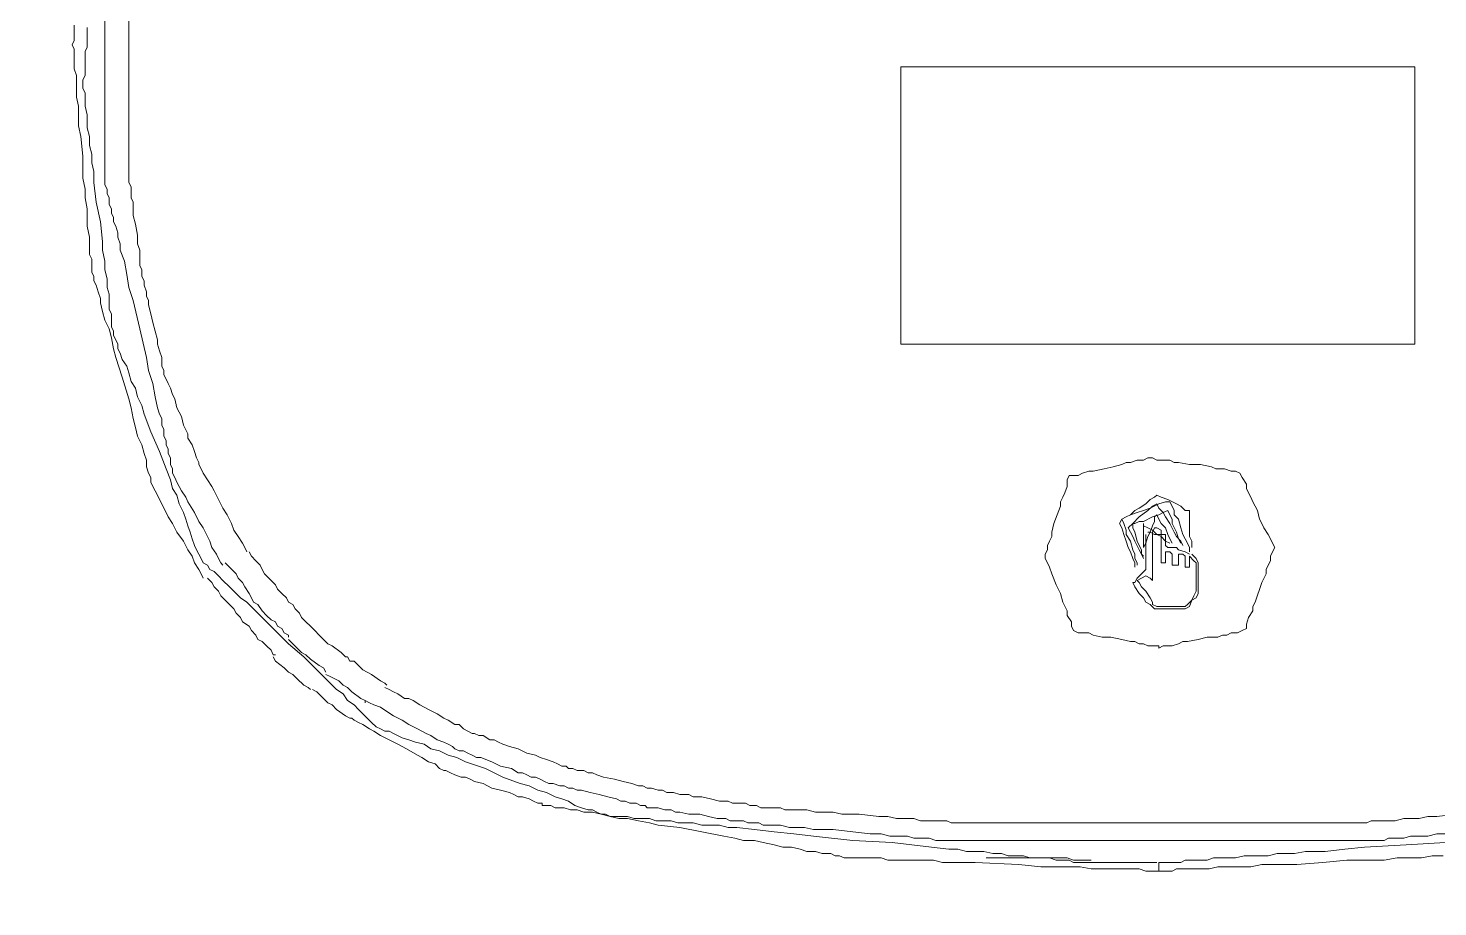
# Model space of a CAD drawing. Header units: millimetres. Extents: x 2497.4 to 2515.8, y 479.1 to 489.2.
# Drawn here: x 2504.7526 to 2504.838, y 482.2309 to 482.2842 of the extents above; entities that cross this region are included whole.
import ezdxf

# ---------------------------------------------------------------- set-up
doc = ezdxf.new("R2010")
doc.units = ezdxf.units.MM

# ---------------------------------------------------------------- blocks, each defined once
blk = doc.blocks.new('G$C8D530D04')
blk.add_wipeout([(0.000265, 0), (0, -0.395519), (0.579735, -0.395784), (0.58, 0.038463), (-0.000133, 0.038454), (0, 0.000662)])
at = {"color": 1, "lineweight": 9}
for points in [[(0.229055, -0.287288), (0.228924, -0.287024), (0.228924, -0.286759), (0.228791, -0.286494), (0.228657, -0.286096), (0.228657, -0.285697), (0.228526, -0.285299), (0.228392, -0.284769), (0.228127, -0.284237), (0.227994, -0.283708), (0.227863, -0.283178), (0.227729, -0.282515), (0.227596, -0.281983), (0.2272, -0.280657), (0.226801, -0.279464), (0.226668, -0.278934), (0.226536, -0.278271), (0.226403, -0.277739), (0.226138, -0.277207), (0.226007, -0.276678), (0.225873, -0.276148), (0.225873, -0.275883), (0.22574, -0.275485), (0.225608, -0.275087), (0.225475, -0.274822), (0.225475, -0.274557), (0.225341, -0.27429), (0.225341, -0.274025), (0.225341, -0.27376), (0.225341, -0.273496), (0.22521, -0.273228), (0.22521, -0.272964), (0.22521, -0.272699), (0.22521, -0.272434), (0.22521, -0.272169), (0.225076, -0.271506), (0.225076, -0.270974), (0.225076, -0.270445), (0.224945, -0.269781), (0.224945, -0.26925), (0.224812, -0.268586), (0.224812, -0.267262), (0.224678, -0.266067), (0.224547, -0.265404), (0.224547, -0.264875), (0.224547, -0.264211), (0.224413, -0.263679), (0.224413, -0.26315), (0.224413, -0.262618), (0.224413, -0.262353), (0.22428, -0.261955), (0.22428, -0.261556), (0.22428, -0.261292), (0.22428, -0.261027), (0.22428, -0.260762), (0.224149, -0.260497), (0.22428, -0.260232), (0.22428, -0.259834), (0.22428, -0.259569), (0.22428, -0.259302)], [(0.225076, -0.259436), (0.225076, -0.259834), (0.225076, -0.260232), (0.225076, -0.260628), (0.224945, -0.260893), (0.224945, -0.261292), (0.224945, -0.261556), (0.224945, -0.261824), (0.224945, -0.262088), (0.224945, -0.262353), (0.224812, -0.262618), (0.224812, -0.262885), (0.224812, -0.26315), (0.224945, -0.263415), (0.224945, -0.263679), (0.224945, -0.263947), (0.224945, -0.264211), (0.225076, -0.264741), (0.225076, -0.265139), (0.225076, -0.265535), (0.22521, -0.266067), (0.22521, -0.266597), (0.225341, -0.267129), (0.225341, -0.267658), (0.225475, -0.26819), (0.225475, -0.268853), (0.225608, -0.270046), (0.225873, -0.271241), (0.226007, -0.272434), (0.226007, -0.272964), (0.226138, -0.273627), (0.226138, -0.274159), (0.226272, -0.274688), (0.226272, -0.27522), (0.226403, -0.275616), (0.226403, -0.276148), (0.226403, -0.276547), (0.226536, -0.276811), (0.226536, -0.277076), (0.226536, -0.277341), (0.226536, -0.277606), (0.226668, -0.277873), (0.226668, -0.278138), (0.226801, -0.278402), (0.226935, -0.278667), (0.226935, -0.278934), (0.227066, -0.279199), (0.2272, -0.279598), (0.227464, -0.279994), (0.227596, -0.280392), (0.227729, -0.280922), (0.227994, -0.28132), (0.228127, -0.281852), (0.228392, -0.282381), (0.228526, -0.282913), (0.228924, -0.283973), (0.229454, -0.285168), (0.229852, -0.286229), (0.230117, -0.286892), (0.23025, -0.287422), (0.230515, -0.28782), (0.230647, -0.28835), (0.230914, -0.288879), (0.231045, -0.289278), (0.231178, -0.289676), (0.23131, -0.290074), (0.231443, -0.290473), (0.231575, -0.290871), (0.231708, -0.291136), (0.231842, -0.291401), (0.231973, -0.291666), (0.232106, -0.29193), (0.232371, -0.292064), (0.232505, -0.292329), (0.23277, -0.292462), (0.233034, -0.292727), (0.233301, -0.292992), (0.233698, -0.29339), (0.233964, -0.293655), (0.234361, -0.294053), (0.234759, -0.29432), (0.235157, -0.294717), (0.235556, -0.295115), (0.235952, -0.295513), (0.23635, -0.295909), (0.237279, -0.29684), (0.238207, -0.297636), (0.238606, -0.298032), (0.239003, -0.298431), (0.2394, -0.298829), (0.239799, -0.299227), (0.240197, -0.299623), (0.240595, -0.299888), (0.24086, -0.300287), (0.241258, -0.300553), (0.241523, -0.300819), (0.241788, -0.301083), (0.242053, -0.301348), (0.242318, -0.301615), (0.242585, -0.301879), (0.242849, -0.302011), (0.243114, -0.302145), (0.243379, -0.302145), (0.243644, -0.302278), (0.244176, -0.302543), (0.244574, -0.302674), (0.244973, -0.302808), (0.245502, -0.302941), (0.2459, -0.303206), (0.24643, -0.303338), (0.24696, -0.303602), (0.247492, -0.303736), (0.248021, -0.304001), (0.249216, -0.304399), (0.250275, -0.30493), (0.251337, -0.305328), (0.251869, -0.30546), (0.252399, -0.305725), (0.25293, -0.305858), (0.25346, -0.306124), (0.253858, -0.306256), (0.254257, -0.306388), (0.254653, -0.306653), (0.255051, -0.306787), (0.255449, -0.306919), (0.255714, -0.306919), (0.255981, -0.307052), (0.256246, -0.307185), (0.256511, -0.307185), (0.256776, -0.307317), (0.257174, -0.307317), (0.257572, -0.307317), (0.257837, -0.307317), (0.258236, -0.307449), (0.2585, -0.307449), (0.258899, -0.307449), (0.259164, -0.307449), (0.259562, -0.307581), (0.25996, -0.307581), (0.26049, -0.307581), (0.260888, -0.307715), (0.261418, -0.307715), (0.261816, -0.307715), (0.262346, -0.307847), (0.262877, -0.307847), (0.263407, -0.307847), (0.263938, -0.30798), (0.264468, -0.30798), (0.26553, -0.308113), (0.266723, -0.308246), (0.267917, -0.308378), (0.26911, -0.308511), (0.271498, -0.308776), (0.273886, -0.308909), (0.275078, -0.309041), (0.276273, -0.309174), (0.277333, -0.309307), (0.277865, -0.309307), (0.278394, -0.309439), (0.278926, -0.309439), (0.279456, -0.309439), (0.279988, -0.309573), (0.280517, -0.309573), (0.280916, -0.309704), (0.281445, -0.309704), (0.281844, -0.309704), (0.282242, -0.309837), (0.28264, -0.309837), (0.283039, -0.309837), (0.283435, -0.309837), (0.283833, -0.30997), (0.284098, -0.30997), (0.284363, -0.30997), (0.284629, -0.30997), (0.284895, -0.310103), (0.285159, -0.310103), (0.285558, -0.310103), (0.285822, -0.310103), (0.285956, -0.310103)], [(0.290066, -0.310103), (0.290333, -0.310103), (0.290731, -0.310103), (0.291128, -0.310103), (0.291393, -0.310103), (0.291659, -0.30997), (0.291923, -0.30997), (0.292321, -0.30997), (0.292587, -0.30997), (0.292983, -0.30997), (0.293382, -0.309837), (0.29378, -0.309837), (0.294311, -0.309837), (0.29471, -0.309837), (0.295239, -0.309704), (0.295638, -0.309704), (0.296167, -0.309704), (0.296698, -0.309704), (0.297229, -0.309573), (0.297758, -0.309573), (0.29829, -0.309573), (0.298953, -0.309439), (0.300146, -0.309439), (0.301341, -0.309307), (0.302534, -0.309174), (0.305053, -0.309041), (0.307441, -0.308909)], [(0.226138, -0.258639), (0.226138, -0.259834), (0.226138, -0.260893), (0.226138, -0.261955), (0.226138, -0.262487), (0.226138, -0.263016), (0.226138, -0.263415), (0.226138, -0.263947), (0.226138, -0.264476), (0.226138, -0.264875), (0.226138, -0.265271), (0.226138, -0.265669), (0.226138, -0.266067), (0.226138, -0.266466), (0.226138, -0.266864), (0.226138, -0.267129), (0.226138, -0.267394), (0.226138, -0.267658), (0.226138, -0.267925), (0.226138, -0.26819), (0.226138, -0.268455), (0.226138, -0.26872)], [(0.227596, -0.268455), (0.227596, -0.26819), (0.227596, -0.267792), (0.227596, -0.267394), (0.227596, -0.267129), (0.227596, -0.266864), (0.227596, -0.266597), (0.227596, -0.266201), (0.227596, -0.265802), (0.227596, -0.265404), (0.227596, -0.265006), (0.227596, -0.264607), (0.227596, -0.264211), (0.227596, -0.263813), (0.227596, -0.263283), (0.227596, -0.262752), (0.227596, -0.262353), (0.227596, -0.261824), (0.227596, -0.260762), (0.227596, -0.259701), (0.227596, -0.258639)], [(0.274415, -0.261824), (0.274415, -0.262088), (0.274415, -0.262353), (0.274415, -0.262752), (0.274415, -0.26315), (0.274415, -0.263415), (0.274415, -0.263813), (0.274415, -0.264211), (0.274415, -0.264476), (0.274415, -0.264741), (0.274415, -0.265006), (0.274415, -0.265669), (0.274415, -0.266466), (0.274415, -0.267129), (0.274415, -0.267925), (0.274415, -0.268586), (0.274415, -0.27018), (0.274415, -0.271771), (0.274415, -0.272565), (0.274415, -0.273362), (0.274415, -0.274025), (0.274415, -0.274688), (0.274415, -0.275351), (0.274415, -0.27575), (0.274415, -0.276015), (0.274415, -0.276279), (0.274415, -0.276547), (0.274415, -0.276811), (0.274415, -0.277076), (0.274415, -0.277341), (0.274415, -0.277739), (0.274415, -0.278004), (0.274415, -0.278271), (0.274415, -0.278536), (0.274415, -0.278667)], [(0.305585, -0.261824), (0.305187, -0.261824), (0.304788, -0.261824), (0.304523, -0.261824), (0.304259, -0.261824), (0.30386, -0.261824), (0.303595, -0.261824), (0.303197, -0.261824), (0.302668, -0.261824), (0.302269, -0.261824), (0.30174, -0.261824), (0.301208, -0.261824), (0.300676, -0.261824), (0.300146, -0.261824), (0.299617, -0.261824), (0.298953, -0.261824), (0.298421, -0.261824), (0.297758, -0.261824), (0.297096, -0.261824), (0.296432, -0.261824), (0.295769, -0.261824), (0.294311, -0.261824), (0.292983, -0.261824), (0.291525, -0.261824), (0.290066, -0.261824), (0.288608, -0.261824), (0.287149, -0.261824), (0.285689, -0.261824), (0.284231, -0.261824), (0.283568, -0.261824), (0.282905, -0.261824), (0.282242, -0.261824), (0.28171, -0.261824), (0.281047, -0.261824), (0.280384, -0.261824), (0.279854, -0.261824), (0.279324, -0.261824), (0.278793, -0.261824), (0.278263, -0.261824), (0.277731, -0.261824), (0.277333, -0.261824), (0.276937, -0.261824), (0.276538, -0.261824), (0.27614, -0.261824), (0.275742, -0.261824), (0.275477, -0.261824), (0.275212, -0.261824), (0.274947, -0.261824), (0.274682, -0.261824), (0.274415, -0.261824)], [(0.305585, -0.278667), (0.305585, -0.278402), (0.305585, -0.278138), (0.305585, -0.277873), (0.305585, -0.277474), (0.305585, -0.277076), (0.305585, -0.276811), (0.305585, -0.276547), (0.305585, -0.276279), (0.305585, -0.276015), (0.305585, -0.27575), (0.305585, -0.275351), (0.305585, -0.274688), (0.305585, -0.274025), (0.305585, -0.273362), (0.305585, -0.272565), (0.305585, -0.271771), (0.305585, -0.27018), (0.305585, -0.268586), (0.305585, -0.267925), (0.305585, -0.267129), (0.305585, -0.266466), (0.305585, -0.265669), (0.305585, -0.265006), (0.305585, -0.264741), (0.305585, -0.264476), (0.305585, -0.264211), (0.305585, -0.263813), (0.305585, -0.263548), (0.305585, -0.26315), (0.305585, -0.262885), (0.305585, -0.262487), (0.305585, -0.26222), (0.305585, -0.261955), (0.305585, -0.261824)], [(0.226138, -0.26872), (0.226138, -0.268985), (0.226272, -0.26925), (0.226272, -0.269514), (0.226403, -0.269781), (0.226403, -0.27018), (0.226536, -0.270445), (0.226536, -0.270709), (0.226668, -0.270974), (0.226668, -0.271241), (0.226801, -0.271506), (0.226935, -0.271904), (0.226935, -0.272169), (0.227066, -0.272565), (0.227066, -0.272964), (0.227331, -0.273627), (0.227464, -0.274424), (0.227596, -0.27522), (0.227863, -0.276015), (0.228261, -0.277739), (0.228657, -0.279464), (0.228791, -0.280258), (0.229055, -0.281055), (0.229189, -0.281852), (0.229323, -0.282515), (0.229454, -0.282913), (0.229587, -0.283178), (0.229587, -0.283576), (0.229719, -0.283841), (0.229719, -0.284237), (0.229852, -0.284504), (0.229852, -0.284769), (0.229985, -0.285034), (0.229985, -0.285299), (0.230117, -0.285566), (0.230117, -0.285962), (0.23025, -0.286229), (0.23025, -0.286494), (0.230382, -0.286759)], [(0.228392, -0.274424), (0.228392, -0.274159), (0.228261, -0.273892), (0.228261, -0.273627), (0.228261, -0.273228), (0.228261, -0.272964), (0.228127, -0.272565), (0.228127, -0.272036), (0.227994, -0.271373), (0.227863, -0.270843), (0.227863, -0.270311), (0.227863, -0.270046), (0.227729, -0.269781), (0.227729, -0.269383), (0.227729, -0.269118), (0.227596, -0.268853), (0.227596, -0.268586), (0.227596, -0.268455)], [(0.229719, -0.280258), (0.229587, -0.279994), (0.229587, -0.279729), (0.229587, -0.279464), (0.229454, -0.279066), (0.229323, -0.278667), (0.229323, -0.278402), (0.229189, -0.277873), (0.229055, -0.277341), (0.228924, -0.276811), (0.228791, -0.276279), (0.228791, -0.276015), (0.228657, -0.27575), (0.228657, -0.275485), (0.228526, -0.275087), (0.228526, -0.274822), (0.228392, -0.274557), (0.228392, -0.274424)], [(0.274415, -0.278667), (0.274682, -0.278667), (0.274947, -0.278667), (0.275212, -0.278667), (0.275477, -0.278667), (0.275742, -0.278667), (0.27614, -0.278667), (0.276538, -0.278667), (0.276937, -0.278667), (0.277333, -0.278667), (0.277731, -0.278667), (0.278263, -0.278667), (0.278793, -0.278667), (0.279324, -0.278667), (0.279854, -0.278667), (0.280384, -0.278667), (0.281047, -0.278667), (0.28171, -0.278667), (0.282242, -0.278667), (0.282905, -0.278667), (0.283568, -0.278667), (0.284231, -0.278667), (0.285689, -0.278667), (0.287149, -0.278667), (0.288608, -0.278667), (0.290066, -0.278667), (0.291525, -0.278667), (0.292983, -0.278667), (0.294311, -0.278667), (0.295769, -0.278667), (0.296432, -0.278667), (0.297096, -0.278667), (0.297758, -0.278667), (0.298421, -0.278667), (0.298953, -0.278667), (0.299617, -0.278667), (0.300146, -0.278667), (0.300676, -0.278667), (0.301208, -0.278667), (0.30174, -0.278667), (0.302269, -0.278667), (0.302668, -0.278667), (0.303197, -0.278667), (0.303595, -0.278667), (0.30386, -0.278667), (0.304259, -0.278667), (0.304523, -0.278667), (0.304788, -0.278667), (0.305053, -0.278667), (0.305451, -0.278667), (0.305585, -0.278667)], [(0.231842, -0.285831), (0.231708, -0.285566), (0.231575, -0.285168), (0.231443, -0.284769), (0.231178, -0.284371), (0.231178, -0.284106), (0.230914, -0.283576), (0.23078, -0.283045), (0.230515, -0.282515), (0.230382, -0.281983), (0.23025, -0.281718), (0.230117, -0.28132), (0.229985, -0.281055), (0.229852, -0.28079), (0.229719, -0.280525), (0.229719, -0.280258)], [(0.234759, -0.29127), (0.234626, -0.291002), (0.234494, -0.290738), (0.234229, -0.290339), (0.233964, -0.289943), (0.233831, -0.289545), (0.233566, -0.289013), (0.233301, -0.288615), (0.233034, -0.288085), (0.23277, -0.287555), (0.232638, -0.287288), (0.232371, -0.286892), (0.232106, -0.286494), (0.231973, -0.286229), (0.231842, -0.285962), (0.231842, -0.285831)], [(0.289403, -0.285566), (0.289138, -0.285697), (0.28874, -0.285697), (0.288342, -0.285831), (0.288077, -0.285831), (0.287812, -0.285962), (0.287282, -0.286096), (0.286753, -0.286229), (0.286087, -0.28636), (0.285822, -0.28636), (0.285424, -0.286494), (0.285159, -0.286627), (0.284895, -0.286627), (0.284629, -0.286627), (0.284496, -0.286892), (0.284496, -0.287288), (0.284363, -0.287687), (0.284231, -0.287951), (0.284098, -0.288219), (0.284098, -0.288483), (0.283702, -0.289545), (0.283568, -0.290074), (0.283568, -0.290339), (0.283435, -0.290606), (0.283303, -0.290871), (0.283303, -0.291136), (0.28317, -0.291401), (0.28317, -0.291666), (0.283303, -0.29193), (0.283435, -0.292197), (0.283568, -0.292594), (0.283833, -0.293259), (0.284098, -0.293789), (0.284231, -0.29432), (0.284496, -0.29485), (0.284496, -0.295115), (0.284761, -0.295513), (0.284761, -0.295778), (0.284895, -0.296043), (0.285159, -0.296176), (0.285424, -0.296176), (0.285822, -0.296176), (0.286087, -0.296308), (0.286619, -0.296441), (0.287149, -0.296441), (0.287812, -0.296573), (0.288342, -0.296706), (0.288608, -0.296706), (0.288873, -0.29684), (0.289138, -0.29684), (0.289403, -0.296971), (0.289801, -0.296971), (0.290066, -0.296971), (0.290066, -0.297104)], [(0.290066, -0.297104), (0.290333, -0.296971), (0.290597, -0.296971), (0.290863, -0.296971), (0.291261, -0.29684), (0.291525, -0.296706), (0.291791, -0.296706), (0.292453, -0.296573), (0.292983, -0.296441), (0.293648, -0.296441), (0.293913, -0.296308), (0.294179, -0.296308), (0.294443, -0.296176), (0.294841, -0.296176), (0.295107, -0.296043), (0.295371, -0.295909), (0.295371, -0.295645), (0.295504, -0.295248), (0.295769, -0.29485), (0.295769, -0.294585), (0.295902, -0.29432), (0.296301, -0.293125), (0.296566, -0.292594), (0.296566, -0.292329), (0.296698, -0.292064), (0.29683, -0.291799), (0.29683, -0.291534), (0.296964, -0.29127), (0.297096, -0.291002), (0.296964, -0.290738), (0.29683, -0.290473), (0.296698, -0.290208), (0.296432, -0.28981), (0.296301, -0.289545), (0.296167, -0.289278), (0.296035, -0.288748), (0.295769, -0.288219), (0.295638, -0.287951), (0.295504, -0.287687), (0.295371, -0.287422), (0.295371, -0.287157), (0.295107, -0.286759), (0.294974, -0.286494), (0.29471, -0.28636), (0.294443, -0.28636), (0.294046, -0.286229), (0.29378, -0.286229), (0.293515, -0.286229), (0.29325, -0.286096), (0.292587, -0.285962), (0.291923, -0.285962), (0.291261, -0.285831), (0.290995, -0.285831), (0.290731, -0.285697), (0.290464, -0.285697), (0.2902, -0.285697), (0.289934, -0.285697), (0.28967, -0.285566), (0.289403, -0.285566)], [(0.230382, -0.286759), (0.230515, -0.287024), (0.230647, -0.287288), (0.23078, -0.287555), (0.231045, -0.287951), (0.231178, -0.288219), (0.231575, -0.288879), (0.231842, -0.289411), (0.232106, -0.28981), (0.232371, -0.290339), (0.232505, -0.290606), (0.232638, -0.291002), (0.232903, -0.291401), (0.233034, -0.291666), (0.233168, -0.29193), (0.233301, -0.292064)], [(0.232106, -0.292861), (0.231973, -0.292594), (0.231842, -0.292329), (0.231575, -0.29193), (0.231443, -0.291534), (0.231178, -0.291136), (0.230914, -0.290606), (0.230515, -0.290074), (0.23025, -0.289545), (0.229985, -0.289147), (0.229852, -0.288879), (0.229719, -0.288615), (0.229587, -0.28835), (0.229454, -0.288085), (0.229323, -0.28782), (0.229189, -0.287555), (0.229055, -0.287288)], [(0.288608, -0.292197), (0.288608, -0.29193), (0.288475, -0.291666), (0.288342, -0.29127), (0.28821, -0.291002), (0.288077, -0.290606), (0.287945, -0.290208), (0.287812, -0.28981), (0.28768, -0.289545), (0.287812, -0.289278), (0.288077, -0.289147), (0.288342, -0.289013), (0.288608, -0.288748), (0.288873, -0.288615), (0.289272, -0.28835), (0.289536, -0.288085), (0.289801, -0.287951), (0.289934, -0.28782)], [(0.289934, -0.28782), (0.2902, -0.287951), (0.290597, -0.288085), (0.291128, -0.28835), (0.291393, -0.288483), (0.291659, -0.288748), (0.291923, -0.288748), (0.291923, -0.289013), (0.291923, -0.289278), (0.291923, -0.289676), (0.291923, -0.290339), (0.292056, -0.290606), (0.292056, -0.290871), (0.292056, -0.291002)], [(0.291923, -0.291002), (0.291791, -0.290738), (0.291659, -0.290473), (0.291525, -0.290208), (0.291393, -0.28981), (0.291261, -0.289278), (0.290995, -0.289013), (0.290995, -0.288748), (0.290863, -0.288483), (0.290731, -0.288219), (0.290464, -0.288219), (0.290066, -0.28835), (0.289536, -0.288615), (0.289138, -0.288748), (0.28874, -0.288879), (0.288342, -0.289013), (0.288077, -0.289147), (0.287812, -0.289278)], [(0.289138, -0.291666), (0.289005, -0.291401), (0.288873, -0.291136), (0.288608, -0.290606), (0.288475, -0.290339), (0.288342, -0.290074), (0.28821, -0.28981), (0.288475, -0.289545), (0.288873, -0.289147), (0.289403, -0.288748), (0.28967, -0.288483), (0.289934, -0.28835)], [(0.291393, -0.290738), (0.291261, -0.290473), (0.291128, -0.290074), (0.290863, -0.289545), (0.290863, -0.289278), (0.290731, -0.289013), (0.290597, -0.288748), (0.290333, -0.288879), (0.290066, -0.289013), (0.28967, -0.289147), (0.289138, -0.289411), (0.288873, -0.289411), (0.288608, -0.289545), (0.288475, -0.289545)], [(0.289934, -0.28835), (0.290066, -0.288615), (0.290333, -0.288879), (0.290464, -0.289147), (0.290731, -0.289545), (0.290995, -0.290074), (0.291128, -0.290339), (0.291393, -0.290606), (0.291525, -0.290871)], [(0.287812, -0.289278), (0.287945, -0.289545), (0.288077, -0.289943), (0.288077, -0.290208), (0.288342, -0.290606), (0.288475, -0.291136), (0.288608, -0.291401), (0.288608, -0.291666), (0.28874, -0.29193), (0.28874, -0.292064)], [(0.288475, -0.289545), (0.288475, -0.28981), (0.288608, -0.290074), (0.28874, -0.290606), (0.288873, -0.290871), (0.289005, -0.291136), (0.289005, -0.291401), (0.289138, -0.291534)], [(0.289138, -0.291002), (0.289272, -0.290738), (0.289403, -0.290339), (0.289536, -0.290074), (0.28967, -0.289676), (0.289801, -0.289411), (0.289801, -0.289147), (0.289934, -0.289013)], [(0.290731, -0.290738), (0.290464, -0.290606), (0.2902, -0.290339), (0.289934, -0.290208), (0.28967, -0.289943), (0.289403, -0.28981), (0.289138, -0.289676), (0.289138, -0.289545)], [(0.289138, -0.289545), (0.289138, -0.28981), (0.289138, -0.290208), (0.289138, -0.290606), (0.289138, -0.290738)], [(0.289934, -0.289013), (0.290066, -0.289278), (0.2902, -0.289545), (0.290464, -0.28981), (0.290597, -0.290208), (0.290731, -0.290473), (0.290863, -0.290738)], [(0.289272, -0.290208), (0.289272, -0.290473), (0.289272, -0.290738), (0.289272, -0.29127), (0.289272, -0.291666), (0.289272, -0.29193), (0.289272, -0.292197), (0.289272, -0.292329)], [(0.290464, -0.290208), (0.290066, -0.290208), (0.289801, -0.290208), (0.289536, -0.290074), (0.289403, -0.290074)], [(0.28967, -0.290074), (0.289801, -0.28981), (0.289934, -0.28981)], [(0.28967, -0.292992), (0.28967, -0.292727), (0.28967, -0.292329), (0.28967, -0.292064), (0.28967, -0.291534), (0.28967, -0.291002), (0.28967, -0.290738), (0.28967, -0.290339), (0.28967, -0.290074)], [(0.289934, -0.28981), (0.2902, -0.289943), (0.2902, -0.290074)], [(0.2902, -0.290074), (0.2902, -0.290339), (0.2902, -0.290606), (0.2902, -0.291002), (0.2902, -0.29127), (0.2902, -0.291534), (0.2902, -0.291799), (0.2902, -0.29193)], [(0.290464, -0.290871), (0.290464, -0.290606), (0.290464, -0.290339), (0.290464, -0.290208)], [(0.234892, -0.29127), (0.235024, -0.291534), (0.235289, -0.291799), (0.235556, -0.292064), (0.235687, -0.292329), (0.23582, -0.292594), (0.236218, -0.292992), (0.236483, -0.293259), (0.236617, -0.293523), (0.236881, -0.293789), (0.237147, -0.294053), (0.237279, -0.29432), (0.237545, -0.294452), (0.237676, -0.294717), (0.237943, -0.294981), (0.238075, -0.295248), (0.238339, -0.295513), (0.238606, -0.295778)], [(0.289138, -0.290738), (0.289138, -0.291002)], [(0.291128, -0.291002), (0.290863, -0.291002), (0.290597, -0.291002), (0.290464, -0.290871)], [(0.290464, -0.29193), (0.290464, -0.291666), (0.290464, -0.291401), (0.290464, -0.29127)], [(0.290464, -0.29127), (0.290731, -0.29127), (0.290863, -0.291401)], [(0.290863, -0.291401), (0.290863, -0.291666), (0.290863, -0.29193), (0.290863, -0.292064)], [(0.291923, -0.291401), (0.291659, -0.29127), (0.291261, -0.291136), (0.291128, -0.291002)], [(0.291261, -0.292064), (0.291261, -0.291799), (0.291261, -0.291534), (0.291261, -0.291401)], [(0.291261, -0.291401), (0.291525, -0.291401), (0.291659, -0.291534)], [(0.291923, -0.29127), (0.291923, -0.291002)], [(0.292453, -0.29193), (0.292321, -0.291666), (0.292056, -0.291401)], [(0.233433, -0.29193), (0.233698, -0.292197), (0.234096, -0.292594), (0.234229, -0.292861), (0.234494, -0.293125), (0.234626, -0.29339), (0.234892, -0.293789), (0.235024, -0.294053), (0.235157, -0.29432), (0.235422, -0.294452), (0.235687, -0.29485), (0.235952, -0.295115), (0.236218, -0.29538), (0.236483, -0.295513), (0.236617, -0.295778), (0.236881, -0.295909), (0.237015, -0.296176), (0.237279, -0.296308), (0.237279, -0.296441)], [(0.289272, -0.292329), (0.289005, -0.292594), (0.28874, -0.292861), (0.288608, -0.293125), (0.288475, -0.293125)], [(0.2902, -0.29193), (0.290464, -0.29193)], [(0.290863, -0.292064), (0.291128, -0.292064), (0.291261, -0.292064)], [(0.291659, -0.291534), (0.291659, -0.291799), (0.291659, -0.292064), (0.291659, -0.292197)], [(0.291659, -0.292197), (0.291923, -0.292197)], [(0.291923, -0.292197), (0.291923, -0.29193), (0.291923, -0.291666), (0.291923, -0.291534)], [(0.291923, -0.291534), (0.292189, -0.291799), (0.292321, -0.29193)], [(0.292321, -0.29193), (0.292321, -0.292197), (0.292321, -0.292462), (0.292321, -0.292727), (0.292321, -0.293125), (0.292321, -0.29339), (0.292321, -0.293655)], [(0.292453, -0.293655), (0.292453, -0.29339), (0.292453, -0.293125), (0.292453, -0.292727), (0.292453, -0.292462), (0.292453, -0.292197), (0.292453, -0.29193)], [(0.232371, -0.292861), (0.232638, -0.293125), (0.23277, -0.29339), (0.233034, -0.293655), (0.233168, -0.293922), (0.233433, -0.294187), (0.233698, -0.294452), (0.233964, -0.294717), (0.234096, -0.294981), (0.234361, -0.295248), (0.234494, -0.295513), (0.234892, -0.295778), (0.235024, -0.296043), (0.235289, -0.296308), (0.235422, -0.296573), (0.235687, -0.296706), (0.235952, -0.296971), (0.236218, -0.297238), (0.23635, -0.297502), (0.236483, -0.297502)], [(0.288475, -0.293125), (0.288608, -0.29339), (0.288873, -0.293789), (0.289138, -0.294053), (0.289272, -0.29432)], [(0.28874, -0.292992), (0.289005, -0.292861), (0.289272, -0.292727)], [(0.28967, -0.29432), (0.289536, -0.294053), (0.289272, -0.293655), (0.289005, -0.29339), (0.288873, -0.293125), (0.28874, -0.292992)], [(0.289272, -0.292727), (0.289536, -0.292861), (0.28967, -0.292992)], [(0.292321, -0.293655), (0.292189, -0.293922), (0.292056, -0.294187), (0.291791, -0.294452), (0.291659, -0.294585)], [(0.291659, -0.294717), (0.291923, -0.294585), (0.292056, -0.294187), (0.292321, -0.294053), (0.292453, -0.293789), (0.292453, -0.293655)], [(0.289272, -0.29432), (0.289536, -0.294452), (0.289801, -0.294717), (0.289934, -0.294717)], [(0.289934, -0.294585), (0.28967, -0.294452), (0.28967, -0.29432)], [(0.291659, -0.294585), (0.291393, -0.294585), (0.291128, -0.294585), (0.290863, -0.294585), (0.290464, -0.294585), (0.2902, -0.294585), (0.289934, -0.294585)], [(0.289934, -0.294717), (0.2902, -0.294717), (0.290464, -0.294717), (0.290863, -0.294717), (0.291128, -0.294717), (0.291393, -0.294717), (0.291659, -0.294717)], [(0.238606, -0.295778), (0.238871, -0.296043), (0.239136, -0.296308), (0.2394, -0.296573), (0.239666, -0.29684), (0.239932, -0.296971), (0.240462, -0.297369), (0.240726, -0.297636), (0.24086, -0.297636)], [(0.237279, -0.296573), (0.237545, -0.29684), (0.237809, -0.297104), (0.238075, -0.297369), (0.238339, -0.297502), (0.238606, -0.297768), (0.239136, -0.298166), (0.2394, -0.298299), (0.239534, -0.298564)], [(0.23635, -0.297636), (0.236483, -0.2979), (0.237015, -0.298299), (0.237279, -0.298564), (0.237545, -0.298696), (0.237809, -0.29896), (0.238207, -0.299359), (0.238473, -0.299492), (0.238606, -0.299623)], [(0.24086, -0.297636), (0.240994, -0.2979), (0.241258, -0.2979), (0.241523, -0.298166), (0.241788, -0.298431), (0.242053, -0.298564), (0.242318, -0.298696), (0.242849, -0.299094), (0.243114, -0.299227), (0.243248, -0.299359)], [(0.239534, -0.298696), (0.239799, -0.298829), (0.24033, -0.299094), (0.240595, -0.299359), (0.24086, -0.299492), (0.241125, -0.299757), (0.241657, -0.300155), (0.241922, -0.300287), (0.241922, -0.30042)], [(0.238737, -0.299623), (0.239003, -0.299757), (0.2394, -0.300155), (0.239666, -0.30042), (0.239932, -0.300553), (0.240197, -0.300819), (0.240726, -0.301217), (0.240994, -0.301348), (0.241125, -0.301348)], [(0.24842, -0.302278), (0.248155, -0.302145), (0.24789, -0.302011), (0.247625, -0.301746), (0.247358, -0.301746), (0.24696, -0.301481), (0.246695, -0.301348), (0.246297, -0.301083), (0.245767, -0.300819), (0.245237, -0.300553), (0.244839, -0.300287), (0.244574, -0.300155), (0.244309, -0.300155), (0.243911, -0.299888), (0.243644, -0.299757), (0.243379, -0.299623), (0.243114, -0.299492)], [(0.241922, -0.300287), (0.242186, -0.30042), (0.242452, -0.300553), (0.242849, -0.300685), (0.243248, -0.30095), (0.243644, -0.301217), (0.244176, -0.301481), (0.244574, -0.301746), (0.245104, -0.302011), (0.245636, -0.302278), (0.2459, -0.302409), (0.246297, -0.302674), (0.246695, -0.302808), (0.24696, -0.302941), (0.247227, -0.303073), (0.247358, -0.303206)], [(0.246695, -0.304532), (0.24643, -0.304399), (0.246165, -0.304134), (0.245767, -0.304001), (0.245369, -0.303736), (0.245104, -0.303602), (0.244441, -0.303206), (0.243911, -0.302941), (0.243379, -0.302674), (0.242849, -0.302409), (0.242452, -0.302145), (0.242186, -0.302011), (0.241788, -0.301746), (0.241523, -0.301615), (0.241258, -0.301481), (0.241125, -0.301348)], [(0.254123, -0.304266), (0.253858, -0.304266), (0.253594, -0.304134), (0.253326, -0.304001), (0.25293, -0.303869), (0.252532, -0.303736), (0.252267, -0.303602), (0.251735, -0.30347), (0.251206, -0.303206), (0.250674, -0.303073), (0.250275, -0.302941), (0.250011, -0.302808), (0.249746, -0.302674), (0.249481, -0.302674), (0.249083, -0.302409), (0.248818, -0.302409), (0.248553, -0.302278), (0.24842, -0.302278)], [(0.247358, -0.303206), (0.247625, -0.303338), (0.24789, -0.303338), (0.248155, -0.30347), (0.24842, -0.303602), (0.248687, -0.303736), (0.248951, -0.303736), (0.249615, -0.304001), (0.250144, -0.304266), (0.250807, -0.304399), (0.251206, -0.304664), (0.251471, -0.304664), (0.251735, -0.304797), (0.252002, -0.30493), (0.252267, -0.30493), (0.252532, -0.305062), (0.252797, -0.305196), (0.253062, -0.305328)], [(0.25996, -0.305725), (0.259696, -0.305725), (0.259297, -0.305594), (0.25903, -0.305594), (0.258765, -0.30546), (0.2585, -0.30546), (0.258102, -0.305328), (0.257572, -0.305196), (0.257041, -0.305062), (0.25638, -0.30493), (0.255981, -0.304797), (0.255714, -0.304664), (0.255449, -0.304664), (0.255185, -0.304532), (0.254786, -0.304532), (0.254522, -0.304399), (0.254257, -0.304399), (0.254123, -0.304266)], [(0.252666, -0.306522), (0.252399, -0.306522), (0.252134, -0.306388), (0.251869, -0.306256), (0.251471, -0.306124), (0.251206, -0.306124), (0.250939, -0.305992), (0.250674, -0.305858), (0.250144, -0.305725), (0.249615, -0.305594), (0.249083, -0.305328), (0.248553, -0.305196), (0.248288, -0.305062), (0.248021, -0.30493), (0.247756, -0.30493), (0.247358, -0.304797), (0.247093, -0.304664), (0.246828, -0.304532), (0.246695, -0.304532)], [(0.30731, -0.309704), (0.306646, -0.309704), (0.305983, -0.309837), (0.305187, -0.309837), (0.304523, -0.309837), (0.303727, -0.30997), (0.303064, -0.30997), (0.301472, -0.30997), (0.300013, -0.310103), (0.298421, -0.310235), (0.297758, -0.310235), (0.296964, -0.310235), (0.296301, -0.310235), (0.295638, -0.310367), (0.294974, -0.310367), (0.294311, -0.310367), (0.293648, -0.310367), (0.293117, -0.3105), (0.292587, -0.3105), (0.292321, -0.3105), (0.292056, -0.3105), (0.291659, -0.3105), (0.291393, -0.3105), (0.291128, -0.3105), (0.290863, -0.310632), (0.290597, -0.310632), (0.290333, -0.310632), (0.290066, -0.310632)], [(0.253062, -0.305328), (0.253326, -0.305328), (0.253725, -0.30546), (0.25399, -0.30546), (0.254257, -0.305594), (0.254522, -0.305594), (0.254786, -0.305725), (0.255051, -0.305725), (0.255583, -0.305858), (0.256113, -0.305992), (0.256645, -0.306124), (0.257174, -0.306256), (0.257439, -0.306388), (0.257704, -0.306388), (0.257969, -0.306522), (0.258367, -0.306522), (0.258632, -0.306653), (0.258899, -0.306653), (0.25903, -0.306787)], [(0.265926, -0.306787), (0.265662, -0.306653), (0.265265, -0.306653), (0.264999, -0.306522), (0.264734, -0.306522), (0.264468, -0.306522), (0.264204, -0.306522), (0.263938, -0.306388), (0.263407, -0.306388), (0.262877, -0.306256), (0.262346, -0.306124), (0.261816, -0.306124), (0.261551, -0.305992), (0.261287, -0.305992), (0.26102, -0.305992), (0.260623, -0.305858), (0.260225, -0.305858), (0.25996, -0.305725)], [(0.290066, -0.310632), (0.289801, -0.310632), (0.289536, -0.310632), (0.289272, -0.310632), (0.288873, -0.3105), (0.288342, -0.3105), (0.287945, -0.3105), (0.287414, -0.3105), (0.287017, -0.3105), (0.286486, -0.3105), (0.285956, -0.3105), (0.285293, -0.310367), (0.284761, -0.310367), (0.284098, -0.310367), (0.283435, -0.310367), (0.282905, -0.310367), (0.281579, -0.310235), (0.278926, -0.310103), (0.278263, -0.310103), (0.2776, -0.310103), (0.276937, -0.310103), (0.276405, -0.30997), (0.275742, -0.30997), (0.275212, -0.30997), (0.274682, -0.30997), (0.27415, -0.30997), (0.273619, -0.30997), (0.273222, -0.309837), (0.272824, -0.309837), (0.272426, -0.309837), (0.272161, -0.309837), (0.271763, -0.309837), (0.271498, -0.309837), (0.271233, -0.309837), (0.270968, -0.309837), (0.270701, -0.309704), (0.270436, -0.309704), (0.270171, -0.309573), (0.269641, -0.309573), (0.269244, -0.309439), (0.268712, -0.309439), (0.268316, -0.309307), (0.267784, -0.309174), (0.267254, -0.309174), (0.266723, -0.309041), (0.26606, -0.308909), (0.26553, -0.308776), (0.264866, -0.308776), (0.264337, -0.308643), (0.263674, -0.308511), (0.26102, -0.30798), (0.259696, -0.307847), (0.259164, -0.307715), (0.2585, -0.307581), (0.257837, -0.307449), (0.257308, -0.307449), (0.256776, -0.307317), (0.256246, -0.307185), (0.255714, -0.307052), (0.255185, -0.307052), (0.254786, -0.306919), (0.254388, -0.306919), (0.25399, -0.306787), (0.253725, -0.306787), (0.25346, -0.306787), (0.253195, -0.306653), (0.25293, -0.306653), (0.252666, -0.306653), (0.252666, -0.306522)], [(0.25903, -0.306787), (0.259297, -0.306787), (0.259696, -0.306787), (0.260092, -0.306919), (0.26049, -0.306919), (0.260755, -0.307052), (0.26102, -0.307052), (0.261551, -0.307185), (0.262215, -0.307185), (0.262744, -0.307317), (0.263275, -0.307449), (0.26354, -0.307449), (0.263806, -0.307449), (0.264071, -0.307581), (0.264468, -0.307581), (0.264866, -0.307581), (0.265132, -0.307715), (0.265265, -0.307715)], [(0.277996, -0.307715), (0.277731, -0.307715), (0.277466, -0.307715), (0.277201, -0.307581), (0.276803, -0.307581), (0.276538, -0.307581), (0.27614, -0.307581), (0.27561, -0.307581), (0.275212, -0.307449), (0.274682, -0.307449), (0.27415, -0.307449), (0.273619, -0.307317), (0.273089, -0.307317), (0.271896, -0.307185), (0.270835, -0.307185), (0.270305, -0.307052), (0.269641, -0.307052), (0.269244, -0.307052), (0.268712, -0.306919), (0.268182, -0.306919), (0.267784, -0.306919), (0.267385, -0.306919), (0.267121, -0.306787), (0.266856, -0.306787), (0.266457, -0.306787), (0.266193, -0.306787), (0.265926, -0.306787)], [(0.308104, -0.307185), (0.306911, -0.307317), (0.306382, -0.307317), (0.30585, -0.307449), (0.30532, -0.307449), (0.304922, -0.307449), (0.30439, -0.307581), (0.303992, -0.307581), (0.303595, -0.307581), (0.303331, -0.307581), (0.302932, -0.307581), (0.302668, -0.307715), (0.302403, -0.307715), (0.302136, -0.307715), (0.302004, -0.307715)], [(0.265265, -0.307715), (0.26553, -0.307715), (0.265795, -0.307715), (0.26606, -0.307847), (0.266325, -0.307847), (0.266591, -0.307847), (0.267121, -0.307847), (0.267652, -0.30798), (0.268049, -0.30798), (0.26858, -0.30798), (0.26911, -0.308113), (0.269773, -0.308113), (0.270305, -0.308113), (0.271498, -0.308246), (0.272559, -0.308378), (0.273222, -0.308378), (0.273752, -0.308511), (0.274284, -0.308511), (0.274814, -0.308511), (0.275212, -0.308643), (0.275742, -0.308643), (0.27614, -0.308643), (0.276538, -0.308776), (0.276803, -0.308776), (0.277068, -0.308776), (0.277333, -0.308776), (0.2776, -0.308776)], [(0.302004, -0.307715), (0.30174, -0.307715), (0.301472, -0.307715), (0.301208, -0.307715), (0.300809, -0.307715), (0.300411, -0.307715), (0.300146, -0.307715), (0.299881, -0.307715), (0.299483, -0.307715), (0.299085, -0.307715), (0.298689, -0.307715), (0.29829, -0.307715), (0.297892, -0.307715), (0.297362, -0.307715), (0.296964, -0.307715), (0.296432, -0.307715), (0.296035, -0.307715), (0.295504, -0.307715), (0.294443, -0.307715), (0.293382, -0.307715), (0.292321, -0.307715), (0.290066, -0.307715), (0.287812, -0.307715), (0.286619, -0.307715), (0.285558, -0.307715), (0.284496, -0.307715), (0.284098, -0.307715), (0.283568, -0.307715), (0.283039, -0.307715), (0.28264, -0.307715), (0.282108, -0.307715), (0.28171, -0.307715), (0.281312, -0.307715), (0.280916, -0.307715), (0.280517, -0.307715), (0.280252, -0.307715), (0.279854, -0.307715), (0.279589, -0.307715), (0.279324, -0.307715), (0.27906, -0.307715), (0.278793, -0.307715), (0.278528, -0.307715), (0.278263, -0.307715), (0.277996, -0.307715)], [(0.302534, -0.308776), (0.302799, -0.308776), (0.303064, -0.308776), (0.303331, -0.308776), (0.303727, -0.308776), (0.303992, -0.308643), (0.30439, -0.308643), (0.304922, -0.308643), (0.30532, -0.308511), (0.30585, -0.308511), (0.306382, -0.308511), (0.306911, -0.308378), (0.307574, -0.308378)], [(0.2776, -0.308776), (0.277865, -0.308776), (0.278129, -0.308776), (0.278528, -0.308776), (0.278793, -0.308776), (0.27906, -0.308776), (0.279324, -0.308776), (0.279589, -0.308776), (0.279988, -0.308776), (0.280384, -0.308776), (0.280648, -0.308776), (0.28118, -0.308776), (0.281579, -0.308776), (0.281977, -0.308776), (0.282507, -0.308776), (0.282905, -0.308776), (0.283435, -0.308776), (0.283967, -0.308776), (0.284496, -0.308776), (0.285558, -0.308776), (0.286619, -0.308776), (0.287812, -0.308776), (0.290066, -0.308776), (0.292453, -0.308776), (0.293515, -0.308776), (0.29471, -0.308776), (0.295769, -0.308776), (0.296301, -0.308776), (0.296698, -0.308776), (0.297229, -0.308776), (0.297758, -0.308776), (0.298157, -0.308776), (0.298689, -0.308776), (0.299085, -0.308776), (0.299483, -0.308776), (0.299881, -0.308776), (0.30028, -0.308776), (0.300544, -0.308776), (0.300943, -0.308776), (0.301208, -0.308776), (0.301472, -0.308776), (0.30174, -0.308776), (0.302136, -0.308776), (0.302403, -0.308776), (0.302534, -0.308776)], [(0.279589, -0.309837), (0.279854, -0.309837), (0.280252, -0.309837), (0.280517, -0.309837), (0.281047, -0.309837), (0.281445, -0.309837), (0.281844, -0.309837), (0.282242, -0.309837), (0.282507, -0.309837), (0.282771, -0.309837), (0.283039, -0.309837), (0.283303, -0.309837), (0.283568, -0.309837), (0.283967, -0.309837), (0.284496, -0.309837), (0.284895, -0.30997), (0.285293, -0.30997), (0.285558, -0.30997), (0.285822, -0.30997), (0.285956, -0.30997)], [(0.285956, -0.310103), (0.286221, -0.310103), (0.286619, -0.310103), (0.287149, -0.310103), (0.287414, -0.310103), (0.28768, -0.310103), (0.287945, -0.310103), (0.28821, -0.310103), (0.288475, -0.310103), (0.28874, -0.310103), (0.289272, -0.310103), (0.289536, -0.310103), (0.289801, -0.310103), (0.289934, -0.310103)], [(0.285956, -0.310103), (0.286221, -0.310103), (0.286486, -0.310103), (0.287017, -0.310103), (0.287282, -0.310103), (0.287547, -0.310103), (0.287812, -0.310103), (0.288077, -0.310103), (0.288342, -0.310103), (0.28874, -0.310103), (0.289272, -0.310103), (0.289536, -0.310103), (0.289801, -0.310103), (0.289934, -0.310103)], [(0.290066, -0.310632), (0.290066, -0.310367), (0.290066, -0.310103)]]:
    blk.add_lwpolyline(points, dxfattribs=at)

msp = doc.modelspace()

# ---------------------------------------------------------------- block references
msp.add_blockref('G$C8D530D04', (2504.531062, 482.54371))

doc.saveas('drawing.dxf')
